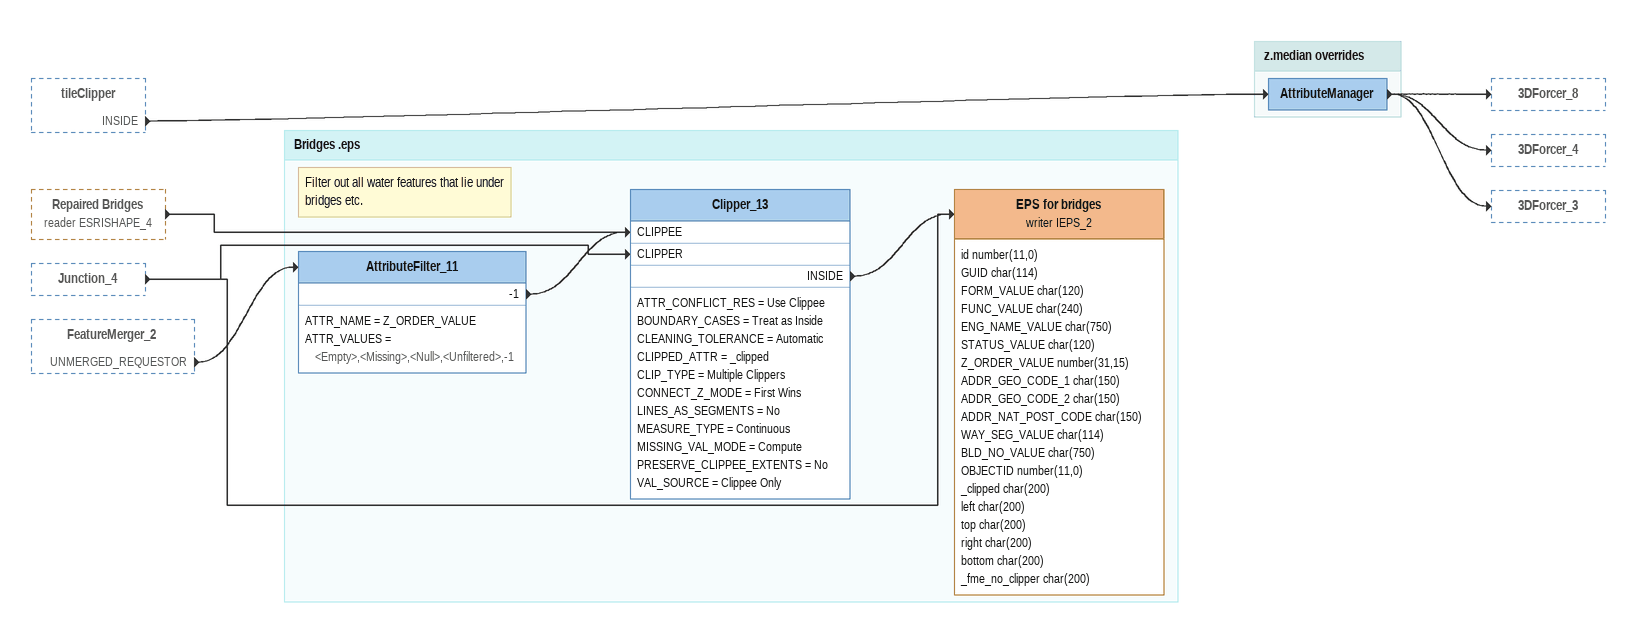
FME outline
tileClipper [outside]
    INSIDE -> AttributeManager
Repaired Bridges (reader ESRISHAPE_4) [outside]
    -> Clipper_13 [CLIPPEE]
Junction_4 [outside]
    -> Clipper_13 [CLIPPER]
    -> EPS for bridges (writer IEPS_2)
FeatureMerger_2 [outside]
    UNMERGED_REQUESTOR -> AttributeFilter_11

Bookmark: z.median overrides
AttributeManager
    -> 3DForcer_8
    -> 3DForcer_4
    -> 3DForcer_3

Bookmark: Bridges .eps
Note: Filter out all water features that lie under bridges etc.
AttributeFilter_11
    ATTR_NAME = Z_ORDER_VALUE
    ATTR_VALUES = <Empty>,<Missing>,<Null>,<Unfiltered>,-1
    -1 -> Clipper_13 [CLIPPEE]
Clipper_13
    ATTR_CONFLICT_RES = Use Clippee
    BOUNDARY_CASES = Treat as Inside
    CLEANING_TOLERANCE = Automatic
    CLIPPED_ATTR = _clipped
    CLIP_TYPE = Multiple Clippers
    CONNECT_Z_MODE = First Wins
    LINES_AS_SEGMENTS = No
    MEASURE_TYPE = Continuous
    MISSING_VAL_MODE = Compute
    PRESERVE_CLIPPEE_EXTENTS = No
    VAL_SOURCE = Clippee Only
    INSIDE -> EPS for bridges (writer IEPS_2)
EPS for bridges (writer IEPS_2)
    attributes: id number(11,0), GUID char(114), FORM_VALUE char(120), FUNC_VALUE char(240), ENG_NAME_VALUE char(750), STATUS_VALUE char(120), Z_ORDER_VALUE number(31,15), ADDR_GEO_CODE_1 char(150), ADDR_GEO_CODE_2 char(150), ADDR_NAT_POST_CODE char(150), WAY_SEG_VALUE char(114), BLD_NO_VALUE char(750), OBJECTID number(11,0), _clipped char(200), left char(200), top char(200), right char(200), bottom char(200), _fme_no_clipper char(200)
